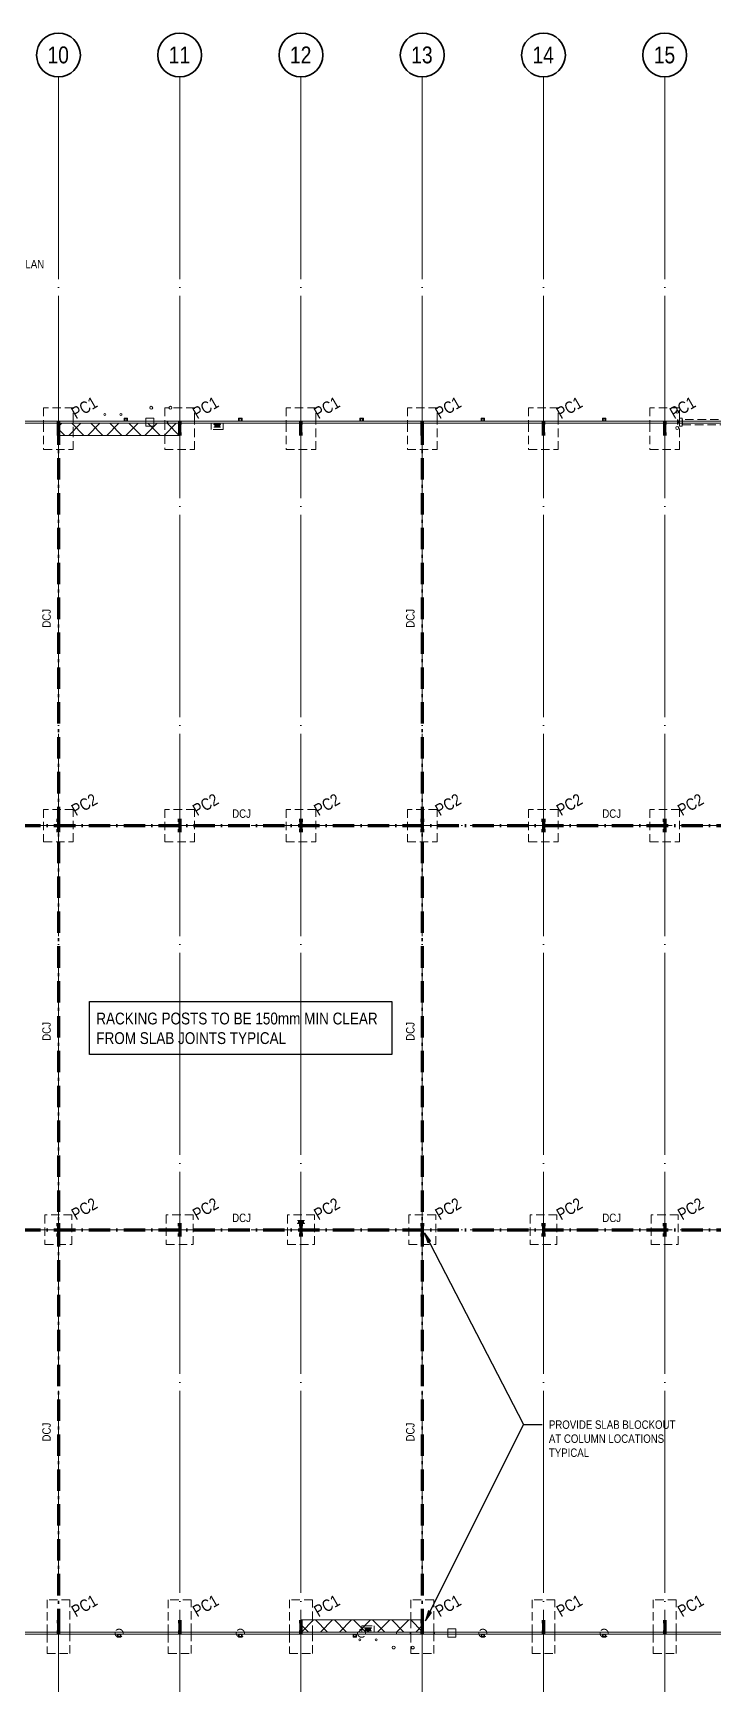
# Model space of a CAD drawing. Header units: millimetres. Extents: x 1606 to 301010, y -5142 to 244250.
# Drawn here: x 136806 to 187252, y 121161 to 244250 of the extents above; entities that cross this region are included whole.
import ezdxf

# ---------------------------------------------------------------- set-up
doc = ezdxf.new("R2010")
doc.units = ezdxf.units.MM
for name, pattern in [('_SGE_Grid Line', [16250, 15000, -625, 0, -625]), ('_SGE_Hidden', [925, 625, -300]), ('Dash', [1250, 750, -500]), ('Dash Dot', [2587.5, 1587.5, -500, 0, -500])]:
    doc.linetypes.add(name, pattern=pattern)
for name, color, linetype, lineweight in [('0-1', 7, 'Continuous', 5), ('A-ANNO-NOTE', 131, 'Continuous', 18), ('A-COLS-1', 253, 'Continuous', 9), ('A-COLS-2', 52, 'Continuous', 9), ('A-DETL-1', 90, 'Dash Dot', 70), ('A-GENM-1', 253, 'Continuous', 9), ('A-GENM-2', 9, 'Continuous', 9), ('A-WALL-1', 253, 'Continuous', 9), ('A-WALL-2', 113, 'Continuous', 20), ('A-WALL-HDLN', 110, '_SGE_Hidden', 18), ('A-WALL-PATT-2', 111, 'Continuous', 18), ('G-ANNO-TEXT-1', 7, 'Continuous', 25), ('G-ANNO-TEXT-2', 250, 'Continuous', 25), ('P-SANR-FIXT-1', 253, 'Continuous', 9), ('P-SANR-FIXT-HDLN-1', 253, 'Dash', 9), ('Q-SPCQ-1', 253, 'Continuous', 9), ('S-BEAM-1', 7, '_SGE_Hidden', 18), ('S-COLS', 52, 'Continuous', 18), ('S-COLS-1', 52, 'Continuous', 70), ('S-COLS-IDEN-1', 171, 'Continuous', 35), ('S-COLS-SYMB', 171, 'Continuous', 50), ('S-FNDN-1', 32, '_SGE_Hidden', 18), ('S-FNDN-HDLN-1', 4, '_SGE_Hidden', 18), ('S-GRID-1', 1, '_SGE_Grid Line', 13), ('S-GRID-IDEN', 1, 'Continuous', 35), ('S-GRID-IDEN-1', 1, 'Continuous', 50)]:
    doc.layers.add(name, color=color, linetype=linetype, lineweight=lineweight)
doc.styles.add('Arial Narrow_2', font='ARIALN.TTF', dxfattribs={"height": 1250})
doc.styles.add('Arial Narrow_3', font='ARIALN.TTF', dxfattribs={"height": 875})
doc.styles.add('Arial Narrow_4', font='ARIALN.TTF', dxfattribs={"height": 625})
pattern_1 = [(45, (0, 0), (-707.1068, 707.1068), []), (135, (0, 0), (-707.1068, -707.1068), [])]

# ---------------------------------------------------------------- blocks, each defined once
blk = doc.blocks.new('WYA_RO_Downpipe Guard_Square _ Circular_Adj Depth - 150 SQ-8178881-WAREHOUSE SLAB PLAN')
at = {"layer": 'P-SANR-FIXT-1'}
for p, q in [((-125, 0), (-211, 0)), ((-211, 0), (-211, -6)), ((-211, -6), (-211, 0)), ((-211, 0), (-125, 0)), ((-125, -225), (-125, 0)), ((-125, 0), (-125, -225)), ((211, 0), (125, 0)), ((125, 0), (125, -225)), ((125, -225), (125, 0)), ((125, 0), (211, 0)), ((211, -6), (211, 0)), ((211, 0), (211, -6)), ((-211, -6), (-131, -6)), ((-131, -6), (-211, -6)), ((-131, -6), (-131, -231)), ((-131, -231), (-131, -6)), ((-131, -231), (131, -231)), ((131, -231), (-131, -231)), ((125, -225), (-125, -225)), ((-125, -225), (125, -225)), ((131, -231), (131, -6)), ((131, -6), (211, -6)), ((211, -6), (131, -6)), ((131, -6), (131, -231))]:
    blk.add_line(p, q, dxfattribs=at)
blk = doc.blocks.new('WYA_RO_DP_Square _ Circular_With Offset - 100 SQ-8178882-WAREHOUSE SLAB PLAN')
at = {"layer": 'A-GENM-2'}
for p, q in [((-75, 75), (-75, -75)), ((75, 75), (-75, 75)), ((-75, 75), (75, 75)), ((-75, -75), (-75, 75)), ((75, -75), (75, 75)), ((75, 75), (75, -75)), ((-75, -75), (75, -75)), ((75, -75), (-75, -75))]:
    blk.add_line(p, q, dxfattribs=at)
blk = doc.blocks.new('WYA_RO_Downpipe Guard_Square _ Circular_Adj Depth - 150 SQ-8178884-WAREHOUSE SLAB PLAN')
at = {"layer": 'P-SANR-FIXT-1'}
for p, q in [((-131, 6), (-211, 6)), ((-211, 6), (-211, 0)), ((-211, 0), (-211, 6)), ((-211, 6), (-131, 6)), ((131, 231), (-131, 231)), ((-131, 231), (-131, 6)), ((-131, 6), (-131, 231)), ((-131, 231), (131, 231)), ((-125, 0), (-125, 225)), ((-125, 225), (125, 225)), ((125, 225), (-125, 225)), ((-125, 225), (-125, 0)), ((125, 225), (125, 0)), ((125, 0), (125, 225)), ((131, 6), (131, 231)), ((131, 231), (131, 6)), ((211, 6), (131, 6)), ((131, 6), (211, 6)), ((211, 0), (211, 6)), ((211, 6), (211, 0)), ((-211, 0), (-125, 0)), ((-125, 0), (-211, 0)), ((125, 0), (211, 0)), ((211, 0), (125, 0))]:
    blk.add_line(p, q, dxfattribs=at)
blk = doc.blocks.new('WYA_RO_DP_Square _ Circular_With Offset - 100 SQ-8857350-WAREHOUSE SLAB PLAN')
at = {"layer": 'A-GENM-2'}
for p, q in [((-75, 75), (-75, -75)), ((75, 75), (-75, 75)), ((-75, -75), (-75, 75)), ((-75, 75), (75, 75)), ((75, -75), (75, 75)), ((75, 75), (75, -75)), ((-75, -75), (75, -75)), ((75, -75), (-75, -75))]:
    blk.add_line(p, q, dxfattribs=at)
blk = doc.blocks.new('WYA_RO_DP_Square _ Circular_With Offset - 100 SQ-8856648-WAREHOUSE SLAB PLAN')
at = {"layer": 'A-GENM-2'}
for p, q in [((-75, 75), (-75, -75)), ((75, 75), (-75, 75)), ((-75, -75), (-75, 75)), ((-75, 75), (75, 75)), ((75, -75), (75, 75)), ((75, 75), (75, -75)), ((-75, -75), (75, -75)), ((75, -75), (-75, -75))]:
    blk.add_line(p, q, dxfattribs=at)
blk = doc.blocks.new('SE_Fire_ Hydrant Double - Fire Hydrant_ Double-8297470-WAREHOUSE SLAB PLAN')
at = {"layer": 'Q-SPCQ-1'}
for centre, start, end in [((-300, 600), 360, 180), ((-300, 600), 180, 360), ((-300, -600), 360, 180), ((-300, -600), 180, 360)]:
    blk.add_arc(centre, 75, start, end, dxfattribs=at)
blk = doc.blocks.new('SE_FHR-floor based - SE_FHR-floor based-8309260-WAREHOUSE SLAB PLAN')
at = {"layer": 'P-SANR-FIXT-1'}
for p, q in [((-250, 300), (-250, 290)), ((-250, 300), (250, 300)), ((-250, 290), (250, 290)), ((-250, 85), (-250, 75)), ((-250, 85), (250, 85)), ((-250, 75), (250, 75)), ((-189, 85), (-189, 290)), ((-189, 257.5), (189, 257.5)), ((-189, 222.5), (189, 222.5)), ((-189, 187.5), (189, 187.5)), ((-189, 152.5), (189, 152.5)), ((-189, 117.5), (189, 117.5)), ((-70, 15), (-70, 0)), ((-70, 15), (70, 15)), ((-70, 0), (70, 0)), ((-40, 75), (-40, 15)), ((40, 75), (40, 15)), ((70, 15), (70, 0)), ((189, 85), (189, 290)), ((250, 300), (250, 290)), ((250, 85), (250, 75))]:
    blk.add_line(p, q, dxfattribs=at)
at = {"layer": 'P-SANR-FIXT-HDLN-1'}
for p, q in [((-450, 0), (-450, 450)), ((-450, 450), (450, 450)), ((450, 0), (-450, 0)), ((450, 450), (450, 0))]:
    blk.add_line(p, q, dxfattribs=at)
blk = doc.blocks.new('SE_FHR-floor based - SE_FHR-floor based-8310606-WAREHOUSE SLAB PLAN')
at = {"layer": 'P-SANR-FIXT-1'}
for p, q in [((-250, 300), (-250, 290)), ((-250, 300), (250, 300)), ((-250, 290), (250, 290)), ((-250, 85), (-250, 75)), ((-250, 85), (250, 85)), ((-250, 75), (250, 75)), ((-189, 85), (-189, 290)), ((-189, 257.5), (189, 257.5)), ((-189, 222.5), (189, 222.5)), ((-189, 187.5), (189, 187.5)), ((-189, 152.5), (189, 152.5)), ((-189, 117.5), (189, 117.5)), ((-70, 15), (-70, 0)), ((-70, 15), (70, 15)), ((-70, 0), (70, 0)), ((-40, 75), (-40, 15)), ((40, 75), (40, 15)), ((70, 15), (70, 0)), ((189, 85), (189, 290)), ((250, 300), (250, 290)), ((250, 85), (250, 75))]:
    blk.add_line(p, q, dxfattribs=at)
blk = doc.blocks.new('WYA_CO_BOLLARD1 - 220ø x 1200h 2-7720433-WAREHOUSE SLAB PLAN')
at = {"layer": 'A-COLS-2'}
for start, end in [(360, 180), (0, 180), (180, 360), (180, 360)]:
    blk.add_arc((0, 0), 110, start, end, dxfattribs=at)
blk = doc.blocks.new('WYA_CO_BOLLARD - 220ø x 1200h-8177647-WAREHOUSE SLAB PLAN')
at = {"layer": 'A-COLS-2'}
for start, end in [(360, 180), (0, 180), (180, 360), (180, 360)]:
    blk.add_arc((0, 0), 110, start, end, dxfattribs=at)
blk = doc.blocks.new('23041_Modscape EF_ Central_V22_rvt-1-WAREHOUSE SLAB PLAN')
at = {"layer": 'A-WALL-1'}
for p, q in [((113244, 215450), (104166, 215450)), ((113244, 215450), (104166, 215450)), ((113330, 215450), (113244, 215450)), ((113330, 215450), (113244, 215450)), ((113580, 215450), (113330, 215450)), ((113580, 215450), (113330, 215450)), ((113666, 215450), (113580, 215450)), ((113666, 215450), (113580, 215450)), ((115545, 215450), (113666, 215450)), ((115545, 215450), (113666, 215450)), ((115545, 215300), (115545, 215450)), ((115545, 215300), (115545, 215450)), ((116565, 215450), (115545, 215450)), ((115545, 215450), (116565, 215450)), ((121744, 215450), (116565, 215450)), ((116565, 215450), (116565, 215300)), ((116565, 215450), (116565, 215300)), ((121744, 215450), (116565, 215450)), ((121830, 215450), (121744, 215450)), ((121830, 215450), (121744, 215450)), ((122080, 215450), (121830, 215450)), ((122080, 215450), (121830, 215450)), ((122166, 215450), (122080, 215450)), ((122166, 215450), (122080, 215450)), ((130744, 215450), (122166, 215450)), ((130744, 215450), (122166, 215450)), ((130830, 215450), (130744, 215450)), ((130830, 215450), (130744, 215450)), ((131080, 215450), (130830, 215450)), ((131080, 215450), (130830, 215450)), ((131166, 215450), (131080, 215450)), ((131166, 215450), (131080, 215450)), ((139744, 215450), (131166, 215450)), ((139744, 215450), (131166, 215450)), ((139830, 215450), (139744, 215450)), ((139830, 215450), (139744, 215450)), ((140080, 215450), (139830, 215450)), ((140080, 215450), (139830, 215450)), ((140166, 215450), (140080, 215450)), ((140166, 215450), (140080, 215450)), ((148744, 215450), (140166, 215450)), ((148744, 215450), (140166, 215450)), ((148830, 215450), (148744, 215450)), ((148830, 215450), (148744, 215450)), ((149080, 215450), (148830, 215450)), ((149080, 215450), (148830, 215450)), ((149166, 215450), (149080, 215450)), ((149166, 215450), (149080, 215450)), ((154455, 215450), (149166, 215450)), ((154455, 215450), (149166, 215450)), ((154455, 215300), (154455, 215450)), ((154455, 215300), (154455, 215450)), ((161455, 215450), (154455, 215450)), ((154455, 215450), (161455, 215450)), ((97115, 215300), (115545, 215300)), ((97115, 215300), (115545, 215300)), ((115545, 215300), (116565, 215300)), ((116565, 215300), (115545, 215300)), ((116565, 215300), (154455, 215300)), ((116565, 215300), (154455, 215300)), ((154455, 215300), (161455, 215300)), ((161455, 215300), (154455, 215300)), ((133535, 125600), (56365, 125600)), ((133535, 125600), (56365, 125600)), ((133535, 125450), (133535, 125600)), ((134555, 125600), (133535, 125600)), ((133535, 125600), (134555, 125600)), ((133535, 125450), (133535, 125600)), ((240415, 125600), (134555, 125600)), ((134555, 125600), (134555, 125450)), ((240415, 125600), (134555, 125600)), ((134555, 125600), (134555, 125450)), ((104166, 125450), (112744, 125450)), ((104166, 125450), (112744, 125450)), ((112744, 125450), (112830, 125450)), ((112744, 125450), (112830, 125450)), ((112830, 125450), (113080, 125450)), ((112830, 125450), (113080, 125450)), ((113080, 125450), (113166, 125450)), ((113080, 125450), (113166, 125450)), ((113166, 125450), (121744, 125450)), ((113166, 125450), (121744, 125450)), ((121744, 125450), (121830, 125450)), ((121744, 125450), (121830, 125450)), ((121830, 125450), (122080, 125450)), ((121830, 125450), (122080, 125450)), ((122080, 125450), (122166, 125450)), ((122080, 125450), (122166, 125450)), ((122166, 125450), (130244, 125450)), ((122166, 125450), (130244, 125450)), ((130244, 125450), (130330, 125450)), ((130244, 125450), (130330, 125450)), ((130330, 125450), (130580, 125450)), ((130330, 125450), (130580, 125450)), ((130580, 125450), (130666, 125450)), ((130580, 125450), (130666, 125450)), ((130666, 125450), (133535, 125450)), ((130666, 125450), (133535, 125450)), ((133535, 125450), (134555, 125450)), ((134555, 125450), (133535, 125450)), ((134555, 125450), (139744, 125450)), ((134555, 125450), (139744, 125450)), ((139744, 125450), (139830, 125450)), ((139744, 125450), (139830, 125450)), ((139830, 125450), (140080, 125450)), ((139830, 125450), (140080, 125450)), ((140080, 125450), (140166, 125450)), ((140080, 125450), (140166, 125450)), ((140166, 125450), (148744, 125450)), ((140166, 125450), (148744, 125450)), ((148744, 125450), (148830, 125450)), ((148744, 125450), (148830, 125450)), ((148830, 125450), (149080, 125450)), ((148830, 125450), (149080, 125450)), ((149080, 125450), (149166, 125450)), ((149080, 125450), (149166, 125450)), ((149166, 125450), (157744, 125450)), ((149166, 125450), (157744, 125450))]:
    blk.add_line(p, q, dxfattribs=at)
at = {"layer": 'A-COLS-1'}
for name, p in [('WYA_CO_BOLLARD - 220ø x 1200h-8177647-WAREHOUSE SLAB PLAN', (115345, 216450)), ('WYA_CO_BOLLARD - 220ø x 1200h-8177647-WAREHOUSE SLAB PLAN', (116765, 216450)), ('WYA_CO_BOLLARD1 - 220ø x 1200h 2-7720433-WAREHOUSE SLAB PLAN', (154380, 216150)), ('WYA_CO_BOLLARD1 - 220ø x 1200h 2-7720433-WAREHOUSE SLAB PLAN', (154380, 214950))]:
    blk.add_blockref(name, p, dxfattribs=at)
at = {"layer": 'A-COLS-1', "rotation": 180}
for p in [(133335, 124450), (134755, 124450)]:
    blk.add_blockref('WYA_CO_BOLLARD - 220ø x 1200h-8177647-WAREHOUSE SLAB PLAN', p, dxfattribs=at)
at = {"layer": 'A-GENM-1', "rotation": 180}
for name, p in [('WYA_RO_DP_Square _ Circular_With Offset - 100 SQ-8178882-WAREHOUSE SLAB PLAN', (113455, 215550)), ('WYA_RO_DP_Square _ Circular_With Offset - 100 SQ-8178882-WAREHOUSE SLAB PLAN', (121955, 215550)), ('WYA_RO_DP_Square _ Circular_With Offset - 100 SQ-8178882-WAREHOUSE SLAB PLAN', (130955, 215550)), ('WYA_RO_DP_Square _ Circular_With Offset - 100 SQ-8178882-WAREHOUSE SLAB PLAN', (139955, 215550)), ('WYA_RO_DP_Square _ Circular_With Offset - 100 SQ-8178882-WAREHOUSE SLAB PLAN', (148955, 215550)), ('WYA_RO_DP_Square _ Circular_With Offset - 100 SQ-8856648-WAREHOUSE SLAB PLAN', (112955, 125350)), ('WYA_RO_DP_Square _ Circular_With Offset - 100 SQ-8856648-WAREHOUSE SLAB PLAN', (121955, 125350)), ('WYA_RO_DP_Square _ Circular_With Offset - 100 SQ-8857350-WAREHOUSE SLAB PLAN', (130455, 125350)), ('WYA_RO_DP_Square _ Circular_With Offset - 100 SQ-8857350-WAREHOUSE SLAB PLAN', (139955, 125350)), ('WYA_RO_DP_Square _ Circular_With Offset - 100 SQ-8857350-WAREHOUSE SLAB PLAN', (148955, 125350))]:
    blk.add_blockref(name, p, dxfattribs=at)
at = {"layer": 'P-SANR-FIXT-1', "rotation": 180}
for name, p in [('WYA_RO_Downpipe Guard_Square _ Circular_Adj Depth - 150 SQ-8178881-WAREHOUSE SLAB PLAN', (113455, 215450)), ('WYA_RO_Downpipe Guard_Square _ Circular_Adj Depth - 150 SQ-8178881-WAREHOUSE SLAB PLAN', (121955, 215450)), ('WYA_RO_Downpipe Guard_Square _ Circular_Adj Depth - 150 SQ-8178881-WAREHOUSE SLAB PLAN', (130955, 215450)), ('WYA_RO_Downpipe Guard_Square _ Circular_Adj Depth - 150 SQ-8178881-WAREHOUSE SLAB PLAN', (139955, 215450)), ('WYA_RO_Downpipe Guard_Square _ Circular_Adj Depth - 150 SQ-8178881-WAREHOUSE SLAB PLAN', (148955, 215450)), ('SE_FHR-floor based - SE_FHR-floor based-8309260-WAREHOUSE SLAB PLAN', (120239, 215300)), ('WYA_RO_Downpipe Guard_Square _ Circular_Adj Depth - 150 SQ-8178884-WAREHOUSE SLAB PLAN', (112955, 125450)), ('WYA_RO_Downpipe Guard_Square _ Circular_Adj Depth - 150 SQ-8178884-WAREHOUSE SLAB PLAN', (121955, 125450)), ('WYA_RO_Downpipe Guard_Square _ Circular_Adj Depth - 150 SQ-8178884-WAREHOUSE SLAB PLAN', (130455, 125450)), ('WYA_RO_Downpipe Guard_Square _ Circular_Adj Depth - 150 SQ-8178884-WAREHOUSE SLAB PLAN', (139955, 125450)), ('WYA_RO_Downpipe Guard_Square _ Circular_Adj Depth - 150 SQ-8178884-WAREHOUSE SLAB PLAN', (148955, 125450))]:
    blk.add_blockref(name, p, dxfattribs=at)
at = {"layer": 'P-SANR-FIXT-1'}
for name, p in [('SE_FHR-floor based - SE_FHR-floor based-8310606-WAREHOUSE SLAB PLAN', (126455, 155850)), ('SE_FHR-floor based - SE_FHR-floor based-8309260-WAREHOUSE SLAB PLAN', (131429, 125600))]:
    blk.add_blockref(name, p, dxfattribs=at)
at = {"layer": 'Q-SPCQ-1'}
for p, rotation in [((112495, 215650), 269.9999999999936), ((131429, 125321), 90.0000000000002)]:
    blk.add_blockref('SE_Fire_ Hydrant Double - Fire Hydrant_ Double-8297470-WAREHOUSE SLAB PLAN', p, dxfattribs=dict(at, rotation=rotation))
blk = doc.blocks.new('SGE_SCL-Column-Steel-WB - PC1 - 800WB122-2211175-WAREHOUSE SLAB PLAN')
at = {"layer": 'S-COLS-1'}
for p, q in [((125, 396), (-125, 396)), ((0, -396), (0, 396)), ((-125, -396), (125, -396))]:
    blk.add_line(p, q, dxfattribs=at)
blk = doc.blocks.new('SGE_SCL-Column-Steel-WB - PC1 - 800WB122-2666864-WAREHOUSE SLAB PLAN')
at = {"layer": 'S-COLS-1'}
for p, q in [((-125, 396), (125, 396)), ((0, 396), (0, -396)), ((125, -396), (-125, -396))]:
    blk.add_line(p, q, dxfattribs=at)
blk = doc.blocks.new('SGE_SCL-Column-Steel-WB - PC2 - 800WB146-2211192-WAREHOUSE SLAB PLAN')
at = {"layer": 'S-COLS-1'}
for p, q in [((-137.5, 400), (137.5, 400)), ((0, 400), (0, -400)), ((137.5, -400), (-137.5, -400))]:
    blk.add_line(p, q, dxfattribs=at)
blk = doc.blocks.new('SGE_SCL-Column-Steel-WB - PC2 - 800WB146-2211198-WAREHOUSE SLAB PLAN')
at = {"layer": 'S-COLS-1'}
for p, q in [((-137.5, 400), (137.5, 400)), ((0, 400), (0, -400)), ((137.5, -400), (-137.5, -400))]:
    blk.add_line(p, q, dxfattribs=at)
blk = doc.blocks.new('SGE Footing-Rectangular - F2-1758764-WAREHOUSE SLAB PLAN')
at = {"layer": 'S-FNDN-1'}
for p, q in [((1000, 1100), (-1000, 1100)), ((-1000, 1100), (-1000, -1100)), ((1000, -1100), (1000, 1100)), ((-1000, -1100), (1000, -1100))]:
    blk.add_line(p, q, dxfattribs=at)
blk = doc.blocks.new('SGE Footing-Rectangular - F3-1758787-WAREHOUSE SLAB PLAN')
at = {"layer": 'S-FNDN-1'}
for p, q in [((1100, 1200), (-1100, 1200)), ((-1100, 1200), (-1100, -1200)), ((1100, -1200), (1100, 1200)), ((-1100, -1200), (1100, -1200))]:
    blk.add_line(p, q, dxfattribs=at)
blk = doc.blocks.new('SGE Door Column - DC1 - 230 PFC _ 50 x 5_0 EA-2762587-WAREHOUSE SLAB PLAN')
at = {"layer": 'S-COLS-SYMB'}
for p, q in [((0, 230), (75, 230)), ((0, 0), (0, 230)), ((0, 0), (75, 0))]:
    blk.add_line(p, q, dxfattribs=at)
blk = doc.blocks.new('SGE Footing Beam - SLEEPER BEAM-2242636-WAREHOUSE SLAB PLAN')
at = {"layer": 'S-BEAM-1'}
for p, q in [((-3185, -200), (-3185, 200)), ((3185, 200), (-3185, 200)), ((3185, 200), (3185, -200)), ((-3185, -200), (3185, -200))]:
    blk.add_line(p, q, dxfattribs=at)
blk = doc.blocks.new('SGE Footing-Rectangular - F4-V71-WAREHOUSE SLAB PLAN')
at = {"layer": 'S-FNDN-1'}
for p, q in [((1100, 1550), (-1100, 1550)), ((-1100, 1550), (-1100, 546)), ((1100, 546), (1100, 1550)), ((-1100, 396), (-1100, -1550)), ((1100, -1550), (1100, -504)), ((-1100, -1550), (1100, -1550))]:
    blk.add_line(p, q, dxfattribs=at)
at = {"layer": 'S-FNDN-HDLN-1'}
for p, q in [((-1100, 546), (-1100, 396)), ((1100, -504), (1100, 546))]:
    blk.add_line(p, q, dxfattribs=at)
blk = doc.blocks.new('SGE Footing-Rectangular - F4-V72-WAREHOUSE SLAB PLAN')
at = {"layer": 'S-FNDN-1'}
for p, q in [((1100, 1550), (-1100, 1550)), ((-1100, 1550), (-1100, 546)), ((1100, 546), (1100, 1550)), ((1100, -1550), (1100, 396)), ((-1100, -504), (-1100, -1550)), ((-1100, -1550), (1100, -1550))]:
    blk.add_line(p, q, dxfattribs=at)
at = {"layer": 'S-FNDN-HDLN-1'}
for p, q in [((-1100, 546), (-1100, -504)), ((1100, 396), (1100, 546))]:
    blk.add_line(p, q, dxfattribs=at)
blk = doc.blocks.new('SGE Footing-Rectangular - F1-V70-WAREHOUSE SLAB PLAN')
at = {"layer": 'S-FNDN-1'}
for p, q in [((850, 2000), (-850, 2000)), ((-850, 2000), (-850, -396)), ((850, -396), (850, 2000)), ((-850, -546), (-850, -2000)), ((850, -2000), (850, -546)), ((-850, -2000), (850, -2000))]:
    blk.add_line(p, q, dxfattribs=at)
at = {"layer": 'S-FNDN-HDLN-1'}
for p, q in [((-850, -396), (-850, -546)), ((850, -546), (850, -396))]:
    blk.add_line(p, q, dxfattribs=at)
blk = doc.blocks.new('SGE Footing-Rectangular - F4-V73-WAREHOUSE SLAB PLAN')
at = {"layer": 'S-FNDN-1'}
for p, q in [((1100, 1550), (-1100, 1550)), ((-1100, 1550), (-1100, 546)), ((1100, 546), (1100, 1550)), ((-1100, 396), (-1100, -1550)), ((1100, -1550), (1100, 396)), ((-1100, -1550), (1100, -1550))]:
    blk.add_line(p, q, dxfattribs=at)
at = {"layer": 'S-FNDN-HDLN-1'}
for p, q in [((-1100, 546), (-1100, 396)), ((1100, 396), (1100, 546))]:
    blk.add_line(p, q, dxfattribs=at)
blk = doc.blocks.new('SGE Footing-Rectangular - F1-V60-WAREHOUSE SLAB PLAN')
at = {"layer": 'S-FNDN-1'}
for p, q in [((850, 2000), (-850, 2000)), ((-850, 2000), (-850, 504)), ((850, -396), (850, 2000)), ((-850, -546), (-850, -2000)), ((850, -2000), (850, -546)), ((-850, -2000), (850, -2000))]:
    blk.add_line(p, q, dxfattribs=at)
at = {"layer": 'S-FNDN-HDLN-1'}
for p, q in [((-850, 504), (-850, -546)), ((850, -546), (850, -396))]:
    blk.add_line(p, q, dxfattribs=at)
blk = doc.blocks.new('Basic Wall _ 150mm THICK PRECAST HYDRANT - ___-2369077-WAREHOUSE SLAB PLAN')
at = {"layer": 'A-WALL-PATT-2'}
h = blk.add_hatch(dxfattribs=at)
h.set_pattern_fill('FP_1', color=256, style=0, pattern_type=2)
h.set_pattern_definition(pattern_1)
h.paths.add_polyline_path([(134055, 125600), (135455, 125600), (135455, 126500), (126455, 126500), (126455, 125600)])
at = {"layer": 'A-WALL-2'}
for p, q in [((126455, 125600), (126455, 126500)), ((126455, 126500), (135455, 126500)), ((135455, 126500), (135455, 125600))]:
    blk.add_line(p, q, dxfattribs=at)
blk = doc.blocks.new('Basic Wall _ 150mm THICK PRECAST HYDRANT - ___-2667321-WAREHOUSE SLAB PLAN')
at = {"layer": 'A-WALL-PATT-2'}
h = blk.add_hatch(dxfattribs=at)
h.set_pattern_fill('FP_1', color=256, style=0, pattern_type=2)
h.set_pattern_definition(pattern_1)
h.paths.add_polyline_path([(117455, 214400), (117455, 215300), (108455, 215300), (108455, 214400), (116535, 214400)])
at = {"layer": 'A-WALL-2'}
for p, q in [((108455, 214400), (108455, 215300)), ((117455, 214400), (108455, 214400)), ((117455, 215300), (117455, 214400))]:
    blk.add_line(p, q, dxfattribs=at)
blk = doc.blocks.new('SGE Footing-Circular - 600 Dia-V78-WAREHOUSE SLAB PLAN')
at = {"layer": 'S-FNDN-1'}
for start, end in [(17.54146, 162.45854), (191.54443, 348.45557)]:
    blk.add_arc((0, 0), 300, start, end, dxfattribs=at)
at = {"layer": 'S-FNDN-HDLN-1'}
for start, end in [(162.46803, 180), (180, 191.53494), (360, 17.53197), (348.46506, 360)]:
    blk.add_arc((0, 0), 300, start, end, dxfattribs=at)
blk = doc.blocks.new('SGE Footing-Circular - 600 Dia-V79-WAREHOUSE SLAB PLAN')
at = {"layer": 'S-FNDN-1'}
blk.add_arc((0, 0), 300, 191.54443, 348.45557, dxfattribs=at)
at = {"layer": 'S-FNDN-HDLN-1'}
for start, end in [(360, 180), (180, 191.53494), (348.46506, 360)]:
    blk.add_arc((0, 0), 300, start, end, dxfattribs=at)
blk = doc.blocks.new('Grid - 1_Project Grid-1992125-WAREHOUSE SLAB PLAN')
at = {"layer": 'S-GRID-IDEN'}
blk.add_circle((0, 0), 6.5, dxfattribs=at)

msp = doc.modelspace()

# ---------------------------------------------------------------- hatches: boundary and pattern name
at = {"layer": 'G-ANNO-TEXT-2'}
for points in [[(165857, 155232), (166095, 154510), (166306, 154619)], [(165931, 126439), (166373, 127057), (166160, 127163)]]:
    msp.add_hatch(color=256, dxfattribs=at).paths.add_polyline_path(points)

# ---------------------------------------------------------------- linework, layer by layer
at = {"layer": 'A-DETL-1'}
for p, q in [((138683, 215300), (138683, 125600)), ((165683, 215300), (165683, 125600)), ((60723, 185450), (270643, 185450)), ((60723, 155450), (270643, 155450))]:
    msp.add_line(p, q, dxfattribs=at)
at = {"layer": 'A-WALL-2'}
for p, q in [((184689, 215450), (108787, 215450)), ((145763, 215300), (145763, 215450)), ((146763, 215450), (146763, 215300)), ((156683, 215450), (156683, 215300)), ((165683, 215450), (165683, 215300)), ((174683, 215450), (174683, 215300)), ((184689, 215300), (184689, 215450)), ((108787, 215300), (184689, 215300)), ((147683, 125600), (60573, 125600)), ((138683, 125450), (138683, 125600)), ((147683, 125450), (147683, 125600)), ((192683, 125600), (147683, 125600)), ((156683, 125450), (156683, 125600)), ((165683, 125450), (165683, 125600)), ((166583, 125450), (166583, 125600)), ((167583, 125600), (167583, 125450)), ((174683, 125450), (174683, 125600)), ((183683, 125450), (183683, 125600)), ((60573, 125450), (147683, 125450)), ((147683, 125450), (192683, 125450))]:
    msp.add_line(p, q, dxfattribs=at)
at = {"layer": 'G-ANNO-TEXT-2'}
for p, q in [((165857, 155232), (166095, 154510)), ((166306, 154619), (165857, 155232)), ((165857, 155232), (173197, 140991)), ((166095, 154510), (166306, 154619)), ((165931, 126439), (173197, 140991)), ((173197, 140991), (174577, 140991)), ((173197, 140991), (174577, 140991)), ((166160, 127163), (165931, 126439)), ((165931, 126439), (166373, 127057)), ((166373, 127057), (166160, 127163))]:
    msp.add_line(p, q, dxfattribs=at)
at = {"layer": 'G-ANNO-TEXT-2', "flags": 128}
msp.add_lwpolyline([(140982, 172389), (163430, 172389), (163430, 168463), (140982, 168463)], close=True, dxfattribs=at)
at = {"layer": 'S-FNDN-1'}
for p, q in [((145773, 215675), (145173, 215675)), ((145173, 215675), (145173, 215450)), ((145773, 215450), (145773, 215675)), ((184783, 216454), (182583, 216454)), ((182583, 216454), (182583, 215450)), ((184783, 215675), (184783, 216454)), ((184984, 215675), (184783, 215675)), ((184984, 215075), (184984, 215675)), ((182583, 215300), (182583, 213354)), ((184783, 213354), (184783, 215075)), ((184783, 215075), (184984, 215075)), ((182583, 213354), (184783, 213354)), ((139533, 127996), (137833, 127996)), ((137833, 127996), (137833, 125600)), ((139533, 125600), (139533, 127996)), ((157533, 127996), (155833, 127996)), ((155833, 127996), (155833, 125600)), ((157533, 126500), (157533, 127996)), ((168183, 125825), (167583, 125825)), ((167583, 125825), (167583, 125600)), ((168183, 125600), (168183, 125825)), ((137833, 125450), (137833, 123996)), ((139533, 123996), (139533, 125450)), ((155833, 125450), (155833, 123996)), ((157533, 123996), (157533, 125450)), ((167583, 125450), (167583, 125225)), ((167583, 125225), (168183, 125225)), ((168183, 125225), (168183, 125450)), ((137833, 123996), (139533, 123996)), ((155833, 123996), (157533, 123996))]:
    msp.add_line(p, q, dxfattribs=at)
at = {"layer": 'S-FNDN-HDLN-1'}
for p, q in [((145173, 215450), (145173, 215075)), ((145773, 215075), (145773, 215450)), ((182583, 215450), (182583, 215300)), ((184783, 215075), (184783, 215675)), ((145173, 215075), (145773, 215075)), ((137833, 125600), (137833, 125450)), ((139533, 125450), (139533, 125600)), ((155833, 125600), (155833, 125450)), ((157533, 125450), (157533, 126500)), ((168183, 125450), (168183, 125600))]:
    msp.add_line(p, q, dxfattribs=at)
at = {"layer": 'S-GRID-1'}
for p, q in [((138683, 241000), (138683, 121161)), ((147683, 241000), (147683, 121161)), ((156683, 241000), (156683, 121161)), ((165683, 241000), (165683, 121161)), ((174683, 241000), (174683, 121161)), ((183683, 241000), (183683, 121161)), ((55494, 215450), (278139, 215450)), ((55494, 185450), (278139, 185450)), ((55494, 155450), (278139, 155450)), ((55494, 125450), (278139, 125450))]:
    msp.add_line(p, q, dxfattribs=at)

# ---------------------------------------------------------------- block references
at = {"layer": '0-1'}
msp.add_blockref('23041_Modscape EF_ Central_V22_rvt-1-WAREHOUSE SLAB PLAN', (30228, 0), dxfattribs=at)
at = {"layer": 'A-WALL-HDLN'}
for name in ['Basic Wall _ 150mm THICK PRECAST HYDRANT - ___-2667321-WAREHOUSE SLAB PLAN', 'Basic Wall _ 150mm THICK PRECAST HYDRANT - ___-2369077-WAREHOUSE SLAB PLAN']:
    msp.add_blockref(name, (30228, 0), dxfattribs=at)
at = {"layer": 'S-BEAM-1'}
msp.add_blockref('SGE Footing Beam - SLEEPER BEAM-2242636-WAREHOUSE SLAB PLAN', (188186, 215375), dxfattribs=at)
at = {"layer": 'S-COLS', "rotation": 180}
msp.add_blockref('SGE Door Column - DC1 - 230 PFC _ 50 x 5_0 EA-2762587-WAREHOUSE SLAB PLAN', (184689, 215510), dxfattribs=at)
at = {"layer": 'S-COLS'}
for name, p in [('SGE_SCL-Column-Steel-WB - PC2 - 800WB146-2211198-WAREHOUSE SLAB PLAN', (138683, 185450)), ('SGE_SCL-Column-Steel-WB - PC2 - 800WB146-2211198-WAREHOUSE SLAB PLAN', (147683, 185450)), ('SGE_SCL-Column-Steel-WB - PC2 - 800WB146-2211198-WAREHOUSE SLAB PLAN', (156683, 185450)), ('SGE_SCL-Column-Steel-WB - PC2 - 800WB146-2211198-WAREHOUSE SLAB PLAN', (165683, 185450)), ('SGE_SCL-Column-Steel-WB - PC2 - 800WB146-2211198-WAREHOUSE SLAB PLAN', (174683, 185450)), ('SGE_SCL-Column-Steel-WB - PC2 - 800WB146-2211198-WAREHOUSE SLAB PLAN', (183683, 185450)), ('SGE_SCL-Column-Steel-WB - PC2 - 800WB146-2211192-WAREHOUSE SLAB PLAN', (138683, 155450)), ('SGE_SCL-Column-Steel-WB - PC2 - 800WB146-2211192-WAREHOUSE SLAB PLAN', (147683, 155450)), ('SGE_SCL-Column-Steel-WB - PC2 - 800WB146-2211192-WAREHOUSE SLAB PLAN', (156683, 155450)), ('SGE_SCL-Column-Steel-WB - PC2 - 800WB146-2211192-WAREHOUSE SLAB PLAN', (165683, 155450)), ('SGE_SCL-Column-Steel-WB - PC2 - 800WB146-2211192-WAREHOUSE SLAB PLAN', (174683, 155450)), ('SGE_SCL-Column-Steel-WB - PC2 - 800WB146-2211192-WAREHOUSE SLAB PLAN', (183683, 155450))]:
    msp.add_blockref(name, p, dxfattribs=at)
at = {"layer": 'S-COLS-1'}
for name, p in [('SGE_SCL-Column-Steel-WB - PC1 - 800WB122-2211175-WAREHOUSE SLAB PLAN', (138683, 214904)), ('SGE_SCL-Column-Steel-WB - PC1 - 800WB122-2211175-WAREHOUSE SLAB PLAN', (147683, 214904)), ('SGE_SCL-Column-Steel-WB - PC1 - 800WB122-2211175-WAREHOUSE SLAB PLAN', (156683, 214904)), ('SGE_SCL-Column-Steel-WB - PC1 - 800WB122-2211175-WAREHOUSE SLAB PLAN', (165683, 214904)), ('SGE_SCL-Column-Steel-WB - PC1 - 800WB122-2211175-WAREHOUSE SLAB PLAN', (174683, 214904)), ('SGE_SCL-Column-Steel-WB - PC1 - 800WB122-2211175-WAREHOUSE SLAB PLAN', (183683, 214904)), ('SGE_SCL-Column-Steel-WB - PC1 - 800WB122-2666864-WAREHOUSE SLAB PLAN', (138683, 125996)), ('SGE_SCL-Column-Steel-WB - PC1 - 800WB122-2666864-WAREHOUSE SLAB PLAN', (147683, 125996)), ('SGE_SCL-Column-Steel-WB - PC1 - 800WB122-2666864-WAREHOUSE SLAB PLAN', (156683, 125996)), ('SGE_SCL-Column-Steel-WB - PC1 - 800WB122-2666864-WAREHOUSE SLAB PLAN', (165683, 125996)), ('SGE_SCL-Column-Steel-WB - PC1 - 800WB122-2666864-WAREHOUSE SLAB PLAN', (174683, 125996)), ('SGE_SCL-Column-Steel-WB - PC1 - 800WB122-2666864-WAREHOUSE SLAB PLAN', (183683, 125996))]:
    msp.add_blockref(name, p, dxfattribs=at)
at = {"layer": 'S-FNDN-1'}
for name, p in [('SGE Footing-Rectangular - F3-1758787-WAREHOUSE SLAB PLAN', (138683, 185450)), ('SGE Footing-Rectangular - F3-1758787-WAREHOUSE SLAB PLAN', (147683, 185450)), ('SGE Footing-Rectangular - F3-1758787-WAREHOUSE SLAB PLAN', (156683, 185450)), ('SGE Footing-Rectangular - F3-1758787-WAREHOUSE SLAB PLAN', (165683, 185450)), ('SGE Footing-Rectangular - F3-1758787-WAREHOUSE SLAB PLAN', (174683, 185450)), ('SGE Footing-Rectangular - F3-1758787-WAREHOUSE SLAB PLAN', (183683, 185450)), ('SGE Footing-Rectangular - F2-1758764-WAREHOUSE SLAB PLAN', (138683, 155450)), ('SGE Footing-Rectangular - F2-1758764-WAREHOUSE SLAB PLAN', (147683, 155450)), ('SGE Footing-Rectangular - F2-1758764-WAREHOUSE SLAB PLAN', (156683, 155450)), ('SGE Footing-Rectangular - F2-1758764-WAREHOUSE SLAB PLAN', (165683, 155450)), ('SGE Footing-Rectangular - F2-1758764-WAREHOUSE SLAB PLAN', (174683, 155450)), ('SGE Footing-Rectangular - F2-1758764-WAREHOUSE SLAB PLAN', (183683, 155450))]:
    msp.add_blockref(name, p, dxfattribs=at)
at = {"layer": 'S-FNDN-HDLN-1'}
for name, p in [('SGE Footing-Rectangular - F4-V71-WAREHOUSE SLAB PLAN', (138683, 214904)), ('SGE Footing-Rectangular - F4-V72-WAREHOUSE SLAB PLAN', (147683, 214904)), ('SGE Footing-Rectangular - F4-V73-WAREHOUSE SLAB PLAN', (156683, 214904)), ('SGE Footing-Rectangular - F4-V73-WAREHOUSE SLAB PLAN', (165683, 214904)), ('SGE Footing-Rectangular - F4-V73-WAREHOUSE SLAB PLAN', (174683, 214904)), ('SGE Footing-Rectangular - F1-V70-WAREHOUSE SLAB PLAN', (147683, 125996)), ('SGE Footing-Rectangular - F1-V60-WAREHOUSE SLAB PLAN', (165683, 125996)), ('SGE Footing-Rectangular - F1-V70-WAREHOUSE SLAB PLAN', (174683, 125996)), ('SGE Footing-Rectangular - F1-V70-WAREHOUSE SLAB PLAN', (183683, 125996)), ('SGE Footing-Circular - 600 Dia-V78-WAREHOUSE SLAB PLAN', (143183, 125510)), ('SGE Footing-Circular - 600 Dia-V78-WAREHOUSE SLAB PLAN', (152183, 125510)), ('SGE Footing-Circular - 600 Dia-V79-WAREHOUSE SLAB PLAN', (161183, 125510)), ('SGE Footing-Circular - 600 Dia-V78-WAREHOUSE SLAB PLAN', (170183, 125510)), ('SGE Footing-Circular - 600 Dia-V78-WAREHOUSE SLAB PLAN', (179183, 125510))]:
    msp.add_blockref(name, p, dxfattribs=at)
at = {"layer": 'S-GRID-IDEN', "xscale": 249.9999999999999, "yscale": 249.9999999999999, "zscale": 249.9999999999999, "rotation": 180}
for p in [(138683, 242625), (147683, 242625), (156683, 242625), (165683, 242625), (174683, 242625), (183683, 242625)]:
    msp.add_blockref('Grid - 1_Project Grid-1992125-WAREHOUSE SLAB PLAN', p, dxfattribs=at)

# ---------------------------------------------------------------- texts
at = {"layer": 'A-ANNO-NOTE', "char_height": 625, "width": 1683.54, "attachment_point": 1, "rotation": 90, "style": 'Arial Narrow_4'}
for insert in [(137485, 200130), (164485, 200130), (137485, 169474), (164485, 169474), (137485, 139737), (164485, 139737)]:
    msp.add_mtext('DCJ', dxfattribs=dict(at, insert=insert))
at = {"layer": 'A-ANNO-NOTE', "char_height": 625, "width": 1683.54, "attachment_point": 1, "style": 'Arial Narrow_4'}
for insert in [(151576, 186648), (179050, 186648), (151576, 156648), (179050, 156648)]:
    msp.add_mtext('DCJ', dxfattribs=dict(at, insert=insert))
at = {"layer": 'G-ANNO-TEXT-1', "attachment_point": 1}
for s, insert, char_height, width, style in [('OFFICE SLAB AND FOOTING PLAN', (125729, 227424), 625, 14470.46, 'Arial Narrow_4'), ('RACKING POSTS TO BE 150mm MIN CLEAR ', (141490, 171565), 875, 25954.63, 'Arial Narrow_3'), ('FROM SLAB JOINTS TYPICAL', (141490, 170110), 875, 17316.45, 'Arial Narrow_3'), ('PROVIDE SLAB BLOCKOUT', (175085, 141303), 625, 11404, 'Arial Narrow_4'), ('AT COLUMN LOCATIONS', (175085, 140262), 625, 10381.85, 'Arial Narrow_4'), ('TYPICAL', (175085, 139220), 625, 3627.64, 'Arial Narrow_4')]:
    msp.add_mtext(s, dxfattribs=dict(at, insert=insert, char_height=char_height, width=width, style=style))
at = {"layer": 'S-COLS-IDEN-1', "char_height": 875, "width": 2385.02, "attachment_point": 1, "rotation": 30, "style": 'Arial Narrow_3'}
for s, insert in [('PC1', (139538, 216349)), ('PC1', (148538, 216349)), ('PC1', (157538, 216349)), ('PC1', (166538, 216349)), ('PC1', (175538, 216349)), ('PC1', (183945, 216349)), ('PC2', (139538, 186895)), ('PC2', (148538, 186895)), ('PC2', (157538, 186895)), ('PC2', (166538, 186895)), ('PC2', (175538, 186895)), ('PC2', (184538, 186895)), ('PC2', (139538, 156895)), ('PC2', (148538, 156895)), ('PC2', (157538, 156895)), ('PC2', (166538, 156895)), ('PC2', (175538, 156895)), ('PC2', (184538, 156895)), ('PC1', (139538, 127441)), ('PC1', (148538, 127441)), ('PC1', (157538, 127441)), ('PC1', (166538, 127441)), ('PC1', (175538, 127441)), ('PC1', (184538, 127441))]:
    msp.add_mtext(s, dxfattribs=dict(at, insert=insert))
at = {"layer": 'S-GRID-IDEN-1', "char_height": 1250, "width": 1964.13, "attachment_point": 1, "style": 'Arial Narrow_2'}
for s, insert in [('10', (137865, 243261)), ('11', (146865, 243261)), ('12', (155865, 243261)), ('13', (164865, 243261)), ('14', (173865, 243261)), ('15', (182865, 243261))]:
    msp.add_mtext(s, dxfattribs=dict(at, insert=insert))

doc.saveas('drawing.dxf')
